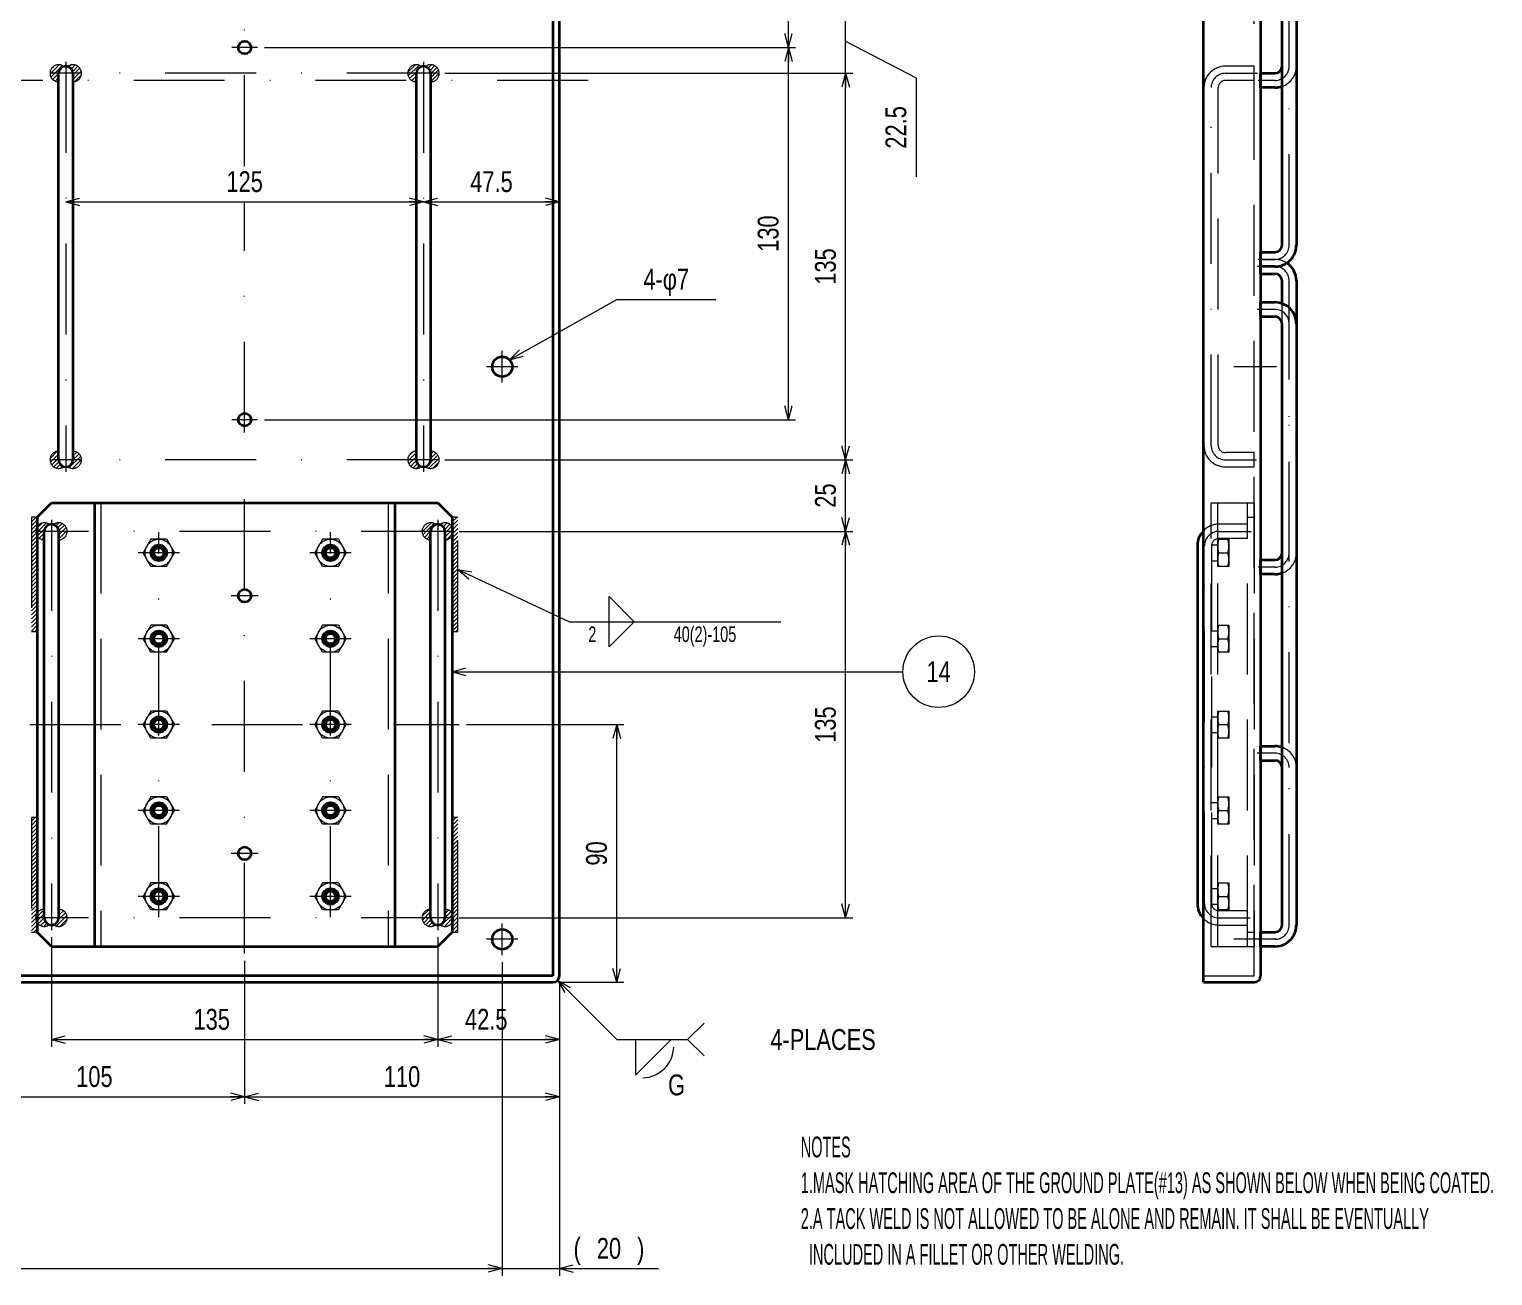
# Model space of a CAD drawing. Header units: millimetres. Extents: x 10 to 832, y 7 to 590.
# Drawn here: x 311.9 to 516.4, y 118 to 292.2 of the extents above; entities that cross this region are included whole.
import ezdxf
from ezdxf.enums import TextEntityAlignment as Align

# ---------------------------------------------------------------- set-up
doc = ezdxf.new("R2010")
doc.units = ezdxf.units.MM
for name, pattern in [('DASHDOT', [25.3, 12.7, -6.3, 0, -6.3]), ('DASHED', [19, 12.7, -6.3]), ('DIVIDE', [31.6, 12.7, -6.3, 0, -6.3, 0, -6.3])]:
    doc.linetypes.add(name, pattern=pattern)
for name, color, linetype in [('GR1_02', 7, 'Continuous'), ('GR1_04', 7, 'Continuous'), ('GR1_08', 7, 'Continuous'), ('GR1_13', 7, 'Continuous'), ('GR1_15', 7, 'Continuous'), ('GR1_16', 7, 'Continuous'), ('表題、部品表_02', 7, 'Continuous')]:
    doc.layers.add(name, color=color, linetype=linetype)
doc.styles.add('HG丸ｺﾞｼｯｸM-PRO', font='')
doc.styles.get('HG丸ｺﾞｼｯｸM-PRO').set_extended_font_data('HG丸ｺﾞｼｯｸM-PRO')
pattern_1 = [(45, (0, 0), (-0.2828427, 0.2828427), [])]

# ---------------------------------------------------------------- blocks, each defined once
blk = doc.blocks.new('BLKF100')
at = {"layer": 'GR1_02', "color": 3, "linetype": 'Continuous', "lineweight": 35}
for p, q in [((174, 159.96), (174, 410.12)), ((174.92, 411.04), (385.08, 411.04)), ((174.92, 159.96), (174.92, 410.12)), ((385.08, 410.12), (174.92, 410.12)), ((385.08, 410.12), (385.08, 159.96)), ((386, 159.96), (386, 410.12)), ((385.08, 159.96), (174.92, 159.96)), ((174.92, 159.04), (385.08, 159.04))]:
    blk.add_line(p, q, dxfattribs=at)
at = {"layer": 'GR1_02', "color": 4, "linetype": 'DASHDOT', "lineweight": 13}
for p, q in [((182, 242.84), (182, 247.24)), ((378, 242.84), (378, 247.24)), ((184.2, 245.04), (179.8, 245.04)), ((380.2, 245.04), (375.8, 245.04)), ((182, 162.84), (182, 167.24)), ((378, 162.84), (378, 167.24)), ((184.2, 165.04), (179.8, 165.04)), ((380.2, 165.04), (375.8, 165.04))]:
    blk.add_line(p, q, dxfattribs=at)
at = {"layer": 'GR1_02', "color": 3, "linetype": 'Continuous', "lineweight": 35}
for centre in [(182, 245.04), (378, 245.04), (182, 165.04), (378, 165.04)]:
    blk.add_circle(centre, 1.4, dxfattribs=at)
for centre, start, end in [((174.92, 410.12), 90, 180), ((385.08, 410.12), 0, 90), ((174.92, 159.96), 180, 270), ((385.08, 159.96), 270, 0)]:
    blk.add_arc(centre, 0.92, start, end, dxfattribs=at)
blk = doc.blocks.new('BLKF102')
at = {"layer": 'GR1_02', "color": 3, "linetype": 'Continuous', "lineweight": 35}
for p, q in [((476, 159.04), (476, 411.04)), ((476, 411.04), (483.08, 411.04)), ((484, 410.12), (484, 159.96)), ((476, 159.04), (483.08, 159.04))]:
    blk.add_line(p, q, dxfattribs=at)
at = {"layer": 'GR1_02', "color": 4, "linetype": 'DASHED', "lineweight": 13}
for p, q in [((476, 410.12), (483.08, 410.12)), ((483.08, 159.96), (483.08, 410.12)), ((483.08, 317.04), (484, 317.04)), ((483.08, 295.04), (484, 295.04)), ((476, 159.96), (483.08, 159.96))]:
    blk.add_line(p, q, dxfattribs=at)
at = {"layer": 'GR1_02', "color": 4, "linetype": 'DASHDOT', "lineweight": 13}
for p, q in [((486.2, 405.04), (480.28, 405.04)), ((486.2, 325.04), (480.28, 325.04)), ((486.2, 245.04), (480.28, 245.04)), ((486.2, 165.04), (480.28, 165.04))]:
    blk.add_line(p, q, dxfattribs=at)
at = {"layer": 'GR1_02', "color": 3, "linetype": 'Continuous', "lineweight": 35}
for centre, start, end in [((483.08, 410.12), 0, 90), ((483.08, 159.96), 270, 0)]:
    blk.add_arc(centre, 0.92, start, end, dxfattribs=at)
blk = doc.blocks.new('BLKF153')
at = {"layer": 'GR1_04', "color": 3, "linetype": 'Continuous', "lineweight": 35}
for p, q in [((316, 232.04), (316, 286.04)), ((318, 286.04), (318, 232.04))]:
    blk.add_line(p, q, dxfattribs=at)
for centre, start, end in [((317, 286.04), 0, 180), ((317, 232.04), 180, 0)]:
    blk.add_arc(centre, 1, start, end, dxfattribs=at)
blk = doc.blocks.new('BLKF154')
at = {"layer": 'GR1_04', "color": 3, "linetype": 'Continuous', "lineweight": 35}
for p, q in [((366, 232.04), (366, 286.04)), ((368, 286.04), (368, 232.04))]:
    blk.add_line(p, q, dxfattribs=at)
for centre, start, end in [((367, 286.04), 0, 180), ((367, 232.04), 180, 0)]:
    blk.add_arc(centre, 1, start, end, dxfattribs=at)
blk = doc.blocks.new('BLKF155')
at = {"layer": 'GR1_04', "color": 3, "linetype": 'Continuous', "lineweight": 35}
for p, q in [((314, 168.04), (314, 222.04)), ((316, 222.04), (316, 168.04))]:
    blk.add_line(p, q, dxfattribs=at)
for centre, start, end in [((315, 222.04), 0, 180), ((315, 168.04), 180, 0)]:
    blk.add_arc(centre, 1, start, end, dxfattribs=at)
blk = doc.blocks.new('BLKF156')
at = {"layer": 'GR1_04', "color": 3, "linetype": 'Continuous', "lineweight": 35}
for p, q in [((368, 168.04), (368, 222.04)), ((370, 222.04), (370, 168.04))]:
    blk.add_line(p, q, dxfattribs=at)
for centre, start, end in [((369, 222.04), 0, 180), ((369, 168.04), 180, 0)]:
    blk.add_arc(centre, 1, start, end, dxfattribs=at)
blk = doc.blocks.new('BLKF191')
at = {"layer": 'GR1_04', "color": 3, "linetype": 'Continuous', "lineweight": 35}
for p, q in [((484, 254.04), (486, 254.04)), ((484, 252.04), (484, 254.04)), ((484, 252.04), (486, 252.04)), ((487, 167.04), (487, 251.04)), ((489, 251.04), (489, 167.04)), ((484, 164.04), (484, 166.04)), ((484, 166.04), (486, 166.04)), ((486, 164.04), (484, 164.04))]:
    blk.add_line(p, q, dxfattribs=at)
at = {"layer": 'GR1_04', "color": 4, "linetype": 'DASHDOT', "lineweight": 13}
for p, q in [((486, 253.04), (483.5, 253.04)), ((488, 167.04), (488, 251.04)), ((486, 165.04), (483.64, 165.04))]:
    blk.add_line(p, q, dxfattribs=at)
at = {"layer": 'GR1_04', "color": 3, "linetype": 'Continuous', "lineweight": 35}
for centre, radius, start, end in [((486, 251.04), 3, 360, 90), ((486, 251.04), 1, 360, 90), ((486, 167.04), 1, 270, 360), ((486, 167.04), 3, 324.4229, 360), ((486, 167.04), 3, 270, 324.4229)]:
    blk.add_arc(centre, radius, start, end, dxfattribs=at)
at = {"layer": 'GR1_04', "color": 4, "linetype": 'DASHDOT', "lineweight": 13}
for centre, start, end in [((486, 251.04), 360, 90), ((486, 167.04), 270, 360)]:
    blk.add_arc(centre, 2, start, end, dxfattribs=at)
blk = doc.blocks.new('BLKF192')
at = {"layer": 'GR1_04', "color": 4, "linetype": 'DASHDOT', "lineweight": 13}
for p, q in [((486, 348.04), (483.5, 348.04)), ((488, 262.04), (488, 346.04)), ((486, 260.04), (483.64, 260.04))]:
    blk.add_line(p, q, dxfattribs=at)
at = {"layer": 'GR1_04', "color": 3, "linetype": 'Continuous', "lineweight": 35}
for p, q in [((484, 349.04), (486, 349.04)), ((484, 347.04), (484, 349.04)), ((484, 347.04), (486, 347.04)), ((487, 262.04), (487, 346.04)), ((489, 346.04), (489, 262.04)), ((484, 259.04), (484, 261.04)), ((484, 261.04), (486, 261.04)), ((486, 259.04), (484, 259.04))]:
    blk.add_line(p, q, dxfattribs=at)
for centre, radius, start, end in [((486, 346.04), 3, 360, 90), ((486, 346.04), 1, 360, 90), ((486, 262.04), 1, 270, 360), ((486, 262.04), 3, 324.4229, 360), ((486, 262.04), 3, 270, 324.4229)]:
    blk.add_arc(centre, radius, start, end, dxfattribs=at)
at = {"layer": 'GR1_04', "color": 4, "linetype": 'DASHDOT', "lineweight": 13}
for centre, start, end in [((486, 346.04), 360, 90), ((486, 262.04), 270, 360)]:
    blk.add_arc(centre, 2, start, end, dxfattribs=at)
blk = doc.blocks.new('BLKF193')
at = {"layer": 'GR1_04', "color": 4, "linetype": 'DASHED', "lineweight": 13}
for p, q in [((483.08, 287.04), (479.08, 287.04)), ((483.08, 285.04), (483.08, 287.04)), ((483.08, 285.04), (479.08, 285.04)), ((476.08, 284.04), (476.08, 234.04)), ((478.08, 234.04), (478.08, 284.04)), ((483.08, 233.04), (479.08, 233.04)), ((483.08, 231.04), (483.08, 233.04)), ((479.08, 231.04), (483.08, 231.04))]:
    blk.add_line(p, q, dxfattribs=at)
at = {"layer": 'GR1_04', "color": 4, "linetype": 'DASHDOT', "lineweight": 13}
for p, q in [((479.08, 286.04), (483.58, 286.04)), ((477.08, 234.04), (477.08, 284.04)), ((479.08, 232.04), (483.44, 232.04))]:
    blk.add_line(p, q, dxfattribs=at)
at = {"layer": 'GR1_04', "color": 4, "linetype": 'DASHED', "lineweight": 13}
for centre, radius, start, end in [((479.08, 284.04), 3, 90, 180), ((479.08, 284.04), 1, 90, 180), ((479.08, 234.04), 3, 180, 270), ((479.08, 234.04), 1, 180, 270)]:
    blk.add_arc(centre, radius, start, end, dxfattribs=at)
at = {"layer": 'GR1_04', "color": 4, "linetype": 'DASHDOT', "lineweight": 13}
for centre, start, end in [((479.08, 284.04), 90, 180), ((479.08, 234.04), 180, 270)]:
    blk.add_arc(centre, 2, start, end, dxfattribs=at)
blk = doc.blocks.new('BLKF195')
at = {"layer": 'GR1_04', "color": 3, "linetype": 'Continuous', "lineweight": 35}
for p, q in [((484, 328.04), (486, 328.04)), ((484, 326.04), (484, 328.04)), ((484, 326.04), (486, 326.04)), ((487, 287.04), (487, 325.04)), ((489, 325.04), (489, 287.04)), ((484, 284.04), (484, 286.04)), ((484, 286.04), (486, 286.04)), ((486, 284.04), (484, 284.04))]:
    blk.add_line(p, q, dxfattribs=at)
at = {"layer": 'GR1_04', "color": 4, "linetype": 'DASHDOT', "lineweight": 13}
for p, q in [((486, 327.04), (483.5, 327.04)), ((488, 287.04), (488, 325.04)), ((486, 285.04), (483.64, 285.04))]:
    blk.add_line(p, q, dxfattribs=at)
at = {"layer": 'GR1_04', "color": 3, "linetype": 'Continuous', "lineweight": 35}
for centre, radius, start, end in [((486, 325.04), 3, 70.5288, 90), ((486, 325.04), 1, 360, 90), ((486, 287.04), 1, 270, 360), ((486, 287.04), 3, 270, 289.4712)]:
    blk.add_arc(centre, radius, start, end, dxfattribs=at)
at = {"layer": 'GR1_04', "color": 4, "linetype": 'DASHED', "lineweight": 13}
for centre, start, end in [((486, 325.04), 360, 70.5288), ((486, 287.04), 289.4712, 360)]:
    blk.add_arc(centre, 3, start, end, dxfattribs=at)
at = {"layer": 'GR1_04', "color": 4, "linetype": 'DASHDOT', "lineweight": 13}
for centre, start, end in [((486, 325.04), 360, 90), ((486, 287.04), 270, 360)]:
    blk.add_arc(centre, 2, start, end, dxfattribs=at)
blk = doc.blocks.new('BLKF196')
at = {"layer": 'GR1_04', "color": 4, "linetype": 'DASHED', "lineweight": 13}
for p, q in [((484, 260.04), (486, 260.04)), ((487, 251.04), (487, 253.87))]:
    blk.add_line(p, q, dxfattribs=at)
at = {"layer": 'GR1_04', "color": 3, "linetype": 'Continuous', "lineweight": 35}
for p, q in [((484, 258.04), (484, 260.04)), ((484, 258.04), (486, 258.04)), ((487, 253.87), (487, 257.04)), ((489, 257.04), (489, 219.04)), ((487, 219.04), (487, 251.04)), ((484, 216.04), (484, 218.04)), ((484, 218.04), (486, 218.04)), ((486, 216.04), (484, 216.04))]:
    blk.add_line(p, q, dxfattribs=at)
at = {"layer": 'GR1_04', "color": 4, "linetype": 'DASHDOT', "lineweight": 13}
for p, q in [((486, 259.04), (483.5, 259.04)), ((488, 219.04), (488, 257.04)), ((486, 217.04), (483.64, 217.04))]:
    blk.add_line(p, q, dxfattribs=at)
at = {"layer": 'GR1_04', "color": 4, "linetype": 'DASHED', "lineweight": 13}
for centre, start, end in [((486, 257.04), 56.4427, 90), ((486, 219.04), 289.4712, 360)]:
    blk.add_arc(centre, 3, start, end, dxfattribs=at)
at = {"layer": 'GR1_04', "color": 4, "linetype": 'DASHDOT', "lineweight": 13}
for centre, start, end in [((486, 257.04), 360, 90), ((486, 219.04), 270, 360)]:
    blk.add_arc(centre, 2, start, end, dxfattribs=at)
at = {"layer": 'GR1_04', "color": 3, "linetype": 'Continuous', "lineweight": 35}
for centre, radius, start, end in [((486, 257.04), 1, 360, 90), ((486, 257.04), 3, 360, 56.4427), ((486, 219.04), 1, 270, 360), ((486, 219.04), 3, 270, 289.4712)]:
    blk.add_arc(centre, radius, start, end, dxfattribs=at)
blk = doc.blocks.new('BLKF197')
at = {"layer": 'GR1_04', "color": 4, "linetype": 'DASHDOT', "lineweight": 13}
for p, q in [((486, 191.04), (483.5, 191.04)), ((488, 167.04), (488, 189.04)), ((486, 165.04), (483.64, 165.04))]:
    blk.add_line(p, q, dxfattribs=at)
at = {"layer": 'GR1_04', "color": 3, "linetype": 'Continuous', "lineweight": 35}
for p, q in [((484, 192.04), (486, 192.04)), ((484, 190.04), (484, 192.04)), ((484, 190.04), (486, 190.04)), ((487, 167.04), (487, 189.04)), ((489, 189.04), (489, 167.04)), ((484, 164.04), (484, 166.04)), ((484, 166.04), (486, 166.04)), ((486, 164.04), (484, 164.04))]:
    blk.add_line(p, q, dxfattribs=at)
for centre, radius, start, end in [((486, 189.04), 3, 70.5288, 90), ((486, 189.04), 1, 360, 90), ((486, 167.04), 1, 270, 360), ((486, 167.04), 3, 324.4229, 360), ((486, 167.04), 3, 270, 324.4229)]:
    blk.add_arc(centre, radius, start, end, dxfattribs=at)
at = {"layer": 'GR1_04', "color": 4, "linetype": 'DASHDOT', "lineweight": 13}
for centre, start, end in [((486, 189.04), 360, 90), ((486, 167.04), 270, 360)]:
    blk.add_arc(centre, 2, start, end, dxfattribs=at)
at = {"layer": 'GR1_04', "color": 4, "linetype": 'DASHED', "lineweight": 13}
blk.add_arc((486, 189.04), 3, 360, 70.5288, dxfattribs=at)
blk = doc.blocks.new('BLKF201')
at = {"layer": 'GR1_04', "color": 4, "linetype": 'DASHED', "lineweight": 13}
for p, q in [((482.16, 223.04), (478.16, 223.04)), ((482.16, 221.04), (482.16, 223.04)), ((482.16, 221.04), (478.16, 221.04)), ((477.16, 170.04), (477.16, 220.04)), ((482.16, 169.04), (478.16, 169.04)), ((482.16, 167.04), (482.16, 169.04)), ((478.16, 167.04), (482.16, 167.04))]:
    blk.add_line(p, q, dxfattribs=at)
at = {"layer": 'GR1_04', "color": 4, "linetype": 'DASHDOT', "lineweight": 13}
for p, q in [((478.16, 222.04), (482.66, 222.04)), ((476.16, 170.04), (476.16, 220.04)), ((478.16, 168.04), (482.52, 168.04))]:
    blk.add_line(p, q, dxfattribs=at)
at = {"layer": 'GR1_04', "color": 3, "linetype": 'Continuous', "lineweight": 35}
blk.add_line((475.16, 220.04), (475.16, 170.04), dxfattribs=at)
at = {"layer": 'GR1_04', "color": 4, "linetype": 'DASHED', "lineweight": 13}
for centre, radius, start, end in [((478.16, 220.04), 3, 90, 136.0545), ((478.16, 220.04), 1, 90, 180), ((478.16, 170.04), 1, 180, 270), ((478.16, 170.04), 3, 223.9455, 270)]:
    blk.add_arc(centre, radius, start, end, dxfattribs=at)
at = {"layer": 'GR1_04', "color": 3, "linetype": 'Continuous', "lineweight": 35}
for centre, start, end in [((478.16, 220.04), 136.0545, 180), ((478.16, 170.04), 180, 223.9455)]:
    blk.add_arc(centre, 3, start, end, dxfattribs=at)
at = {"layer": 'GR1_04', "color": 4, "linetype": 'DASHDOT', "lineweight": 13}
for centre, start, end in [((478.16, 220.04), 90, 180), ((478.16, 170.04), 180, 270)]:
    blk.add_arc(centre, 2, start, end, dxfattribs=at)
blk = doc.blocks.new('BLKF229')
at = {"layer": 'GR1_02', "color": 4, "linetype": 'DASHED', "lineweight": 13}
for p, q in [((478, 169.14), (478, 172.94)), ((478, 172.94), (479.56, 172.94)), ((479.56, 172.94), (479.56, 169.14)), ((478.14, 171.04), (479.56, 171.04)), ((479.56, 169.14), (478, 169.14))]:
    blk.add_line(p, q, dxfattribs=at)
for centre, start, end in [((481.24, 171.99), 162.926, 197.074), ((476.32, 171.99), 342.926, 17.074), ((481.24, 170.09), 162.926, 197.074), ((476.32, 170.09), 342.926, 17.074)]:
    blk.add_arc(centre, 3.24, start, end, dxfattribs=at)
blk = doc.blocks.new('BLKF230')
at = {"layer": 'GR1_02', "color": 4, "linetype": 'DASHED', "lineweight": 13}
for p, q in [((478, 181.14), (478, 184.94)), ((478, 184.94), (479.56, 184.94)), ((479.56, 184.94), (479.56, 181.14)), ((478.14, 183.04), (479.56, 183.04)), ((479.56, 181.14), (478, 181.14))]:
    blk.add_line(p, q, dxfattribs=at)
for centre, start, end in [((481.24, 183.99), 162.926, 197.074), ((476.32, 183.99), 342.926, 17.074), ((481.24, 182.09), 162.926, 197.074), ((476.32, 182.09), 342.926, 17.074)]:
    blk.add_arc(centre, 3.24, start, end, dxfattribs=at)
blk = doc.blocks.new('BLKF231')
at = {"layer": 'GR1_02', "color": 4, "linetype": 'DASHED', "lineweight": 13}
for p, q in [((478, 193.14), (478, 196.94)), ((478, 196.94), (479.56, 196.94)), ((479.56, 196.94), (479.56, 193.14)), ((478.14, 195.04), (479.56, 195.04)), ((479.56, 193.14), (478, 193.14))]:
    blk.add_line(p, q, dxfattribs=at)
for centre, start, end in [((481.24, 195.99), 162.926, 197.074), ((476.32, 195.99), 342.926, 17.074), ((481.24, 194.09), 162.926, 197.074), ((476.32, 194.09), 342.926, 17.074)]:
    blk.add_arc(centre, 3.24, start, end, dxfattribs=at)
blk = doc.blocks.new('BLKF232')
at = {"layer": 'GR1_02', "color": 4, "linetype": 'DASHED', "lineweight": 13}
for p, q in [((478, 205.14), (478, 208.94)), ((478, 208.94), (479.56, 208.94)), ((479.56, 208.94), (479.56, 205.14)), ((478.14, 207.04), (479.56, 207.04)), ((479.56, 205.14), (478, 205.14))]:
    blk.add_line(p, q, dxfattribs=at)
for centre, start, end in [((481.24, 207.99), 162.926, 197.074), ((476.32, 207.99), 342.926, 17.074), ((481.24, 206.09), 162.926, 197.074), ((476.32, 206.09), 342.926, 17.074)]:
    blk.add_arc(centre, 3.24, start, end, dxfattribs=at)
blk = doc.blocks.new('BLKF233')
at = {"layer": 'GR1_02', "color": 4, "linetype": 'DASHED', "lineweight": 13}
for p, q in [((478, 217.14), (478, 220.94)), ((478, 220.94), (479.56, 220.94)), ((479.56, 220.94), (479.56, 217.14)), ((478.14, 219.04), (479.56, 219.04)), ((479.56, 217.14), (478, 217.14))]:
    blk.add_line(p, q, dxfattribs=at)
for centre, start, end in [((481.24, 219.99), 162.926, 197.074), ((476.32, 219.99), 342.926, 17.074), ((481.24, 218.09), 162.926, 197.074), ((476.32, 218.09), 342.926, 17.074)]:
    blk.add_arc(centre, 3.24, start, end, dxfattribs=at)
blk = doc.blocks.new('BLKF228')
at = {"layer": 'GR1_02', "color": 4, "linetype": 'DASHED', "lineweight": 13}
for p, q in [((477.08, 164.04), (477.08, 226.04)), ((477.08, 226.04), (483.08, 226.04)), ((478, 164.04), (478, 226.04)), ((482.16, 164.04), (482.16, 226.04)), ((483.08, 226.04), (483.08, 164.04)), ((482.16, 224.04), (483.08, 224.04)), ((477.08, 220.14), (478, 220.14)), ((477.08, 217.94), (478, 217.94)), ((477.08, 208.14), (478, 208.14)), ((477.08, 205.94), (478, 205.94)), ((477.08, 196.14), (478, 196.14)), ((477.08, 193.94), (478, 193.94)), ((477.08, 184.14), (478, 184.14)), ((477.08, 181.94), (478, 181.94)), ((477.08, 172.14), (478, 172.14)), ((477.08, 169.94), (478, 169.94)), ((482.16, 166.04), (483.08, 166.04)), ((477.08, 164.04), (483.08, 164.04))]:
    blk.add_line(p, q, dxfattribs=at)
for name in ['BLKF233', 'BLKF232', 'BLKF231', 'BLKF230', 'BLKF229']:
    blk.add_blockref(name, (0, 0), dxfattribs=at)
blk = doc.blocks.new('BLKF234')
at = {"layer": 'GR1_02', "color": 3, "linetype": 'Continuous', "lineweight": 35}
for p, q in [((313, 224.04), (315, 226.04)), ((315, 226.04), (369, 226.04)), ((321, 226.04), (321, 164.04)), ((363, 226.04), (363, 164.04)), ((369, 226.04), (371, 224.04)), ((313, 224.04), (313, 166.04)), ((371, 224.04), (371, 166.04)), ((315, 164.04), (313, 166.04)), ((369, 164.04), (371, 166.04)), ((315, 164.04), (369, 164.04))]:
    blk.add_line(p, q, dxfattribs=at)
at = {"layer": 'GR1_02', "color": 4, "linetype": 'DASHED', "lineweight": 13}
for p, q in [((321.92, 226.04), (321.92, 164.04)), ((362.08, 226.04), (362.08, 164.04)), ((328.9, 220.94), (327.8, 219.04)), ((331.1, 220.94), (328.9, 220.94)), ((331.1, 220.94), (332.2, 219.04)), ((352.9, 220.94), (351.8, 219.04)), ((355.1, 220.94), (352.9, 220.94)), ((355.1, 220.94), (356.2, 219.04)), ((328.9, 217.14), (327.8, 219.04)), ((331.1, 217.14), (332.2, 219.04)), ((352.9, 217.14), (351.8, 219.04)), ((355.1, 217.14), (356.2, 219.04)), ((331.1, 217.14), (328.9, 217.14)), ((355.1, 217.14), (352.9, 217.14)), ((328.9, 208.94), (327.8, 207.04)), ((331.1, 208.94), (328.9, 208.94)), ((331.1, 208.94), (332.2, 207.04)), ((352.9, 208.94), (351.8, 207.04)), ((355.1, 208.94), (352.9, 208.94)), ((355.1, 208.94), (356.2, 207.04)), ((328.9, 205.14), (327.8, 207.04)), ((331.1, 205.14), (332.2, 207.04)), ((352.9, 205.14), (351.8, 207.04)), ((355.1, 205.14), (356.2, 207.04)), ((331.1, 205.14), (328.9, 205.14)), ((355.1, 205.14), (352.9, 205.14)), ((328.9, 196.94), (327.8, 195.04)), ((331.1, 196.94), (328.9, 196.94)), ((331.1, 196.94), (332.2, 195.04)), ((352.9, 196.94), (351.8, 195.04)), ((355.1, 196.94), (352.9, 196.94)), ((355.1, 196.94), (356.2, 195.04)), ((328.9, 193.14), (327.8, 195.04)), ((331.1, 193.14), (332.2, 195.04)), ((352.9, 193.14), (351.8, 195.04)), ((355.1, 193.14), (356.2, 195.04)), ((331.1, 193.14), (328.9, 193.14)), ((355.1, 193.14), (352.9, 193.14)), ((328.9, 184.94), (327.8, 183.04)), ((331.1, 184.94), (328.9, 184.94)), ((331.1, 184.94), (332.2, 183.04)), ((352.9, 184.94), (351.8, 183.04)), ((355.1, 184.94), (352.9, 184.94)), ((355.1, 184.94), (356.2, 183.04)), ((328.9, 181.14), (327.8, 183.04)), ((331.1, 181.14), (332.2, 183.04)), ((352.9, 181.14), (351.8, 183.04)), ((355.1, 181.14), (356.2, 183.04)), ((331.1, 181.14), (328.9, 181.14)), ((355.1, 181.14), (352.9, 181.14)), ((328.9, 172.94), (327.8, 171.04)), ((331.1, 172.94), (328.9, 172.94)), ((331.1, 172.94), (332.2, 171.04)), ((352.9, 172.94), (351.8, 171.04)), ((355.1, 172.94), (352.9, 172.94)), ((355.1, 172.94), (356.2, 171.04)), ((328.9, 169.14), (327.8, 171.04)), ((331.1, 169.14), (332.2, 171.04)), ((352.9, 169.14), (351.8, 171.04)), ((355.1, 169.14), (356.2, 171.04)), ((331.1, 169.14), (328.9, 169.14)), ((355.1, 169.14), (352.9, 169.14))]:
    blk.add_line(p, q, dxfattribs=at)
at = {"layer": 'GR1_02', "color": 4, "linetype": 'DASHDOT', "lineweight": 13}
for p, q in [((330, 168.14), (330, 221.94)), ((354, 168.14), (354, 221.94)), ((332.9, 219.04), (327.1, 219.04)), ((356.9, 219.04), (351.1, 219.04)), ((332.9, 207.04), (327.1, 207.04)), ((356.9, 207.04), (351.1, 207.04)), ((332.9, 195.04), (327.1, 195.04)), ((356.9, 195.04), (351.1, 195.04)), ((332.9, 183.04), (327.1, 183.04)), ((356.9, 183.04), (351.1, 183.04)), ((332.9, 171.04), (327.1, 171.04)), ((356.9, 171.04), (351.1, 171.04))]:
    blk.add_line(p, q, dxfattribs=at)
at = {"layer": 'GR1_02', "color": 4, "linetype": 'DASHED', "lineweight": 13}
for centre in [(330, 219.04), (354, 219.04), (330, 207.04), (354, 207.04), (330, 195.04), (354, 195.04), (330, 183.04), (354, 183.04), (330, 171.04), (354, 171.04)]:
    blk.add_circle(centre, 1.9, dxfattribs=at)
at = {"layer": 'GR1_02', "color": 3, "linetype": 'Continuous', "lineweight": 35}
for centre, radius in [((330, 219.04), 1.1), ((330, 219.04), 0.9), ((330, 219.04), 0.72), ((354, 219.04), 1.1), ((354, 219.04), 0.9), ((354, 219.04), 0.72), ((342, 213.04), 0.9), ((330, 207.04), 1.1), ((330, 207.04), 0.9), ((330, 207.04), 0.72), ((354, 207.04), 1.1), ((354, 207.04), 0.9), ((354, 207.04), 0.72), ((330, 195.04), 1.1), ((330, 195.04), 0.9), ((330, 195.04), 0.72), ((354, 195.04), 1.1), ((354, 195.04), 0.9), ((354, 195.04), 0.72), ((330, 183.04), 1.1), ((354, 183.04), 1.1), ((330, 183.04), 0.9), ((330, 183.04), 0.72), ((354, 183.04), 0.9), ((354, 183.04), 0.72), ((342, 177.04), 0.9), ((330, 171.04), 1.1), ((330, 171.04), 0.9), ((354, 171.04), 1.1), ((354, 171.04), 0.9), ((330, 171.04), 0.72), ((354, 171.04), 0.72)]:
    blk.add_circle(centre, radius, dxfattribs=at)
at = {"layer": 'GR1_08', "color": 4, "linetype": 'DASHDOT', "lineweight": 13}
for p, q in [((342, 163.04), (342, 227.04)), ((343.9, 213.04), (340.1, 213.04)), ((343.9, 177.04), (340.1, 177.04))]:
    blk.add_line(p, q, dxfattribs=at)
blk = doc.blocks.new('FXTIP_ARROW_S')
at = {"color": 0, "linetype": 'Continuous', "lineweight": -2}
for q in [(-1, 0), (-0.97, 0.26), (-0.97, -0.26)]:
    blk.add_line((0, 0), q, dxfattribs=at)
blk = doc.blocks.new('FXTIP_ARROW_E')
at = {"color": 0, "linetype": 'Continuous', "lineweight": -2}
for q in [(-1, 0), (-0.97, 0.26), (-0.97, -0.26)]:
    blk.add_line((0, 0), q, dxfattribs=at)
blk = doc.blocks.new('BLKF244')
at = {"layer": 'GR1_13', "color": 4, "linetype": 'Continuous', "lineweight": 13}
for p, q in [((396.62, 151.04), (396.62, 146.04)), ((396.62, 146.04), (401.62, 151.04))]:
    blk.add_line(p, q, dxfattribs=at)
blk.add_arc((397.53, 150.12), 4.44, 271.8605, 358.1395, dxfattribs=at)
blk = doc.blocks.new('BLKF253')
at = {"layer": 'GR1_13', "color": 4, "linetype": 'Continuous', "lineweight": 13}
for p, q in [((396.46, 209.42), (392.96, 212.92)), ((392.96, 205.92), (392.96, 212.92)), ((396.46, 209.42), (392.96, 205.92))]:
    blk.add_line(p, q, dxfattribs=at)
blk = doc.blocks.new('BLKF254')
at = {"layer": 'GR1_13', "linetype": 'DIVIDE', "lineweight": 13}
h = blk.add_hatch(dxfattribs=at)
h.set_pattern_fill('_USER', color=4, scale=0.4, angle=45, style=0, pattern_type=0)
h.set_pattern_definition(pattern_1)
h.paths.add_polyline_path([(371.8, 224.04), (371, 224.04), (371, 208.04), (371.8, 208.04)], flags=0)
at = {"layer": 'GR1_13', "color": 4, "linetype": 'DIVIDE', "lineweight": 13}
for p, q in [((371.8, 224.04), (371, 224.04)), ((371, 224.04), (371, 208.04)), ((371.8, 208.04), (371.8, 224.04)), ((371, 208.04), (371.8, 208.04))]:
    blk.add_line(p, q, dxfattribs=at)
blk = doc.blocks.new('BLKF255')
at = {"layer": 'GR1_13', "linetype": 'DIVIDE', "lineweight": 13}
h = blk.add_hatch(dxfattribs=at)
h.set_pattern_fill('_USER', color=4, scale=0.4, angle=45, style=0, pattern_type=0)
h.set_pattern_definition(pattern_1)
h.paths.add_polyline_path([(313, 224.04), (312.2, 224.04), (312.2, 208.04), (313, 208.04)], flags=0)
at = {"layer": 'GR1_13', "color": 4, "linetype": 'DIVIDE', "lineweight": 13}
for p, q in [((313, 224.04), (312.2, 224.04)), ((312.2, 224.04), (312.2, 208.04)), ((313, 208.04), (313, 224.04)), ((312.2, 208.04), (313, 208.04))]:
    blk.add_line(p, q, dxfattribs=at)
blk = doc.blocks.new('BLKF256')
at = {"layer": 'GR1_13', "linetype": 'DIVIDE', "lineweight": 13}
h = blk.add_hatch(dxfattribs=at)
h.set_pattern_fill('_USER', color=4, scale=0.4, angle=45, style=0, pattern_type=0)
h.set_pattern_definition(pattern_1)
h.paths.add_polyline_path([(371.8, 182.04), (371, 182.04), (371, 166.04), (371.8, 166.04)], flags=0)
at = {"layer": 'GR1_13', "color": 4, "linetype": 'DIVIDE', "lineweight": 13}
for p, q in [((371.8, 182.04), (371, 182.04)), ((371, 182.04), (371, 166.04)), ((371.8, 166.04), (371.8, 182.04)), ((371, 166.04), (371.8, 166.04))]:
    blk.add_line(p, q, dxfattribs=at)
blk = doc.blocks.new('BLKF257')
at = {"layer": 'GR1_13', "linetype": 'DIVIDE', "lineweight": 13}
h = blk.add_hatch(dxfattribs=at)
h.set_pattern_fill('_USER', color=4, scale=0.4, angle=45, style=0, pattern_type=0)
h.set_pattern_definition(pattern_1)
h.paths.add_polyline_path([(313, 182.04), (312.2, 182.04), (312.2, 166.04), (313, 166.04)], flags=0)
at = {"layer": 'GR1_13', "color": 4, "linetype": 'DIVIDE', "lineweight": 13}
for p, q in [((313, 182.04), (312.2, 182.04)), ((312.2, 182.04), (312.2, 166.04)), ((313, 166.04), (313, 182.04)), ((312.2, 166.04), (313, 166.04))]:
    blk.add_line(p, q, dxfattribs=at)

msp = doc.modelspace()

# ---------------------------------------------------------------- hatches: boundary and pattern name
at = {"layer": 'GR1_13', "linetype": 'DIVIDE', "lineweight": 13}
h = msp.add_hatch(dxfattribs=at)
h.set_pattern_fill('_USER', color=4, scale=0.4, angle=45, style=0, pattern_type=0)
h.set_pattern_definition(pattern_1)
edge = h.paths.add_edge_path(flags=0)
edge.add_arc((316, 286.04), 1.2, 53.1301, 270)
edge.add_line((316, 284.84), (316, 286.04))
edge.add_arc((317, 286.04), 1, 106.2602, 180, ccw=False)
edge = h.paths.add_edge_path(flags=0)
edge.add_arc((318, 286.04), 1.2, -90, 126.8699, ccw=False)
edge.add_line((318, 284.84), (318, 286.04))
edge.add_arc((317, 286.04), 1, 360, 433.7398)
h = msp.add_hatch(dxfattribs=at)
h.set_pattern_fill('_USER', color=4, scale=0.4, angle=45, style=0, pattern_type=0)
h.set_pattern_definition(pattern_1)
edge = h.paths.add_edge_path(flags=0)
edge.add_arc((366, 286.04), 1.2, 53.1301, 270)
edge.add_line((366, 284.84), (366, 286.04))
edge.add_arc((367, 286.04), 1, 106.2602, 180, ccw=False)
edge = h.paths.add_edge_path(flags=0)
edge.add_arc((368, 286.04), 1.2, -90, 126.8699, ccw=False)
edge.add_line((368, 284.84), (368, 286.04))
edge.add_arc((367, 286.04), 1, 360, 433.7398)
h = msp.add_hatch(dxfattribs=at)
h.set_pattern_fill('_USER', color=4, scale=0.4, angle=45, style=0, pattern_type=0)
h.set_pattern_definition(pattern_1)
edge = h.paths.add_edge_path(flags=0)
edge.add_arc((318, 232.04), 1.2, 233.1301, 450)
edge.add_line((318, 233.24), (318, 232.04))
edge.add_arc((317, 232.04), 1, -73.7398, 0, ccw=False)
edge = h.paths.add_edge_path(flags=0)
edge.add_arc((316, 232.04), 1.2, 90, 306.8699, ccw=False)
edge.add_line((316, 233.24), (316, 232.04))
edge.add_arc((317, 232.04), 1, 180, 253.7398)
h = msp.add_hatch(dxfattribs=at)
h.set_pattern_fill('_USER', color=4, scale=0.4, angle=45, style=0, pattern_type=0)
h.set_pattern_definition(pattern_1)
edge = h.paths.add_edge_path(flags=0)
edge.add_arc((368, 232.04), 1.2, 233.1301, 450)
edge.add_line((368, 233.24), (368, 232.04))
edge.add_arc((367, 232.04), 1, -73.7398, 0, ccw=False)
edge = h.paths.add_edge_path(flags=0)
edge.add_arc((366, 232.04), 1.2, 90, 306.8699, ccw=False)
edge.add_line((366, 233.24), (366, 232.04))
edge.add_arc((367, 232.04), 1, 180, 253.7398)
h = msp.add_hatch(dxfattribs=at)
h.set_pattern_fill('_USER', color=4, scale=0.4, angle=45, style=0, pattern_type=0)
h.set_pattern_definition(pattern_1)
edge = h.paths.add_edge_path(flags=0)
edge.add_arc((314, 222.04), 1.2, 53.1301, 270)
edge.add_line((314, 220.84), (314, 222.04))
edge.add_arc((315, 222.04), 1, 106.2602, 180, ccw=False)
edge = h.paths.add_edge_path(flags=0)
edge.add_arc((316, 222.04), 1.2, -90, 126.8699, ccw=False)
edge.add_line((316, 220.84), (316, 222.04))
edge.add_arc((315, 222.04), 1, 360, 433.7398)
h = msp.add_hatch(dxfattribs=at)
h.set_pattern_fill('_USER', color=4, scale=0.4, angle=45, style=0, pattern_type=0)
h.set_pattern_definition(pattern_1)
edge = h.paths.add_edge_path(flags=0)
edge.add_arc((368, 222.04), 1.2, 53.1301, 270)
edge.add_line((368, 220.84), (368, 222.04))
edge.add_arc((369, 222.04), 1, 106.2602, 180, ccw=False)
edge = h.paths.add_edge_path(flags=0)
edge.add_arc((370, 222.04), 1.2, -90, 126.8699, ccw=False)
edge.add_line((370, 220.84), (370, 222.04))
edge.add_arc((369, 222.04), 1, 360, 433.7398)
h = msp.add_hatch(dxfattribs=at)
h.set_pattern_fill('_USER', color=4, scale=0.4, angle=45, style=0, pattern_type=0)
h.set_pattern_definition(pattern_1)
edge = h.paths.add_edge_path(flags=0)
edge.add_arc((316, 168.04), 1.2, 233.1301, 450)
edge.add_line((316, 169.24), (316, 168.04))
edge.add_arc((315, 168.04), 1, -73.7398, 0, ccw=False)
edge = h.paths.add_edge_path(flags=0)
edge.add_arc((314, 168.04), 1.2, 90, 306.8699, ccw=False)
edge.add_line((314, 169.24), (314, 168.04))
edge.add_arc((315, 168.04), 1, 180, 253.7398)
h = msp.add_hatch(dxfattribs=at)
h.set_pattern_fill('_USER', color=4, scale=0.4, angle=45, style=0, pattern_type=0)
h.set_pattern_definition(pattern_1)
edge = h.paths.add_edge_path(flags=0)
edge.add_arc((370, 168.04), 1.2, 233.1301, 450)
edge.add_line((370, 169.24), (370, 168.04))
edge.add_arc((369, 168.04), 1, -73.7398, 0, ccw=False)
edge = h.paths.add_edge_path(flags=0)
edge.add_arc((368, 168.04), 1.2, 90, 306.8699, ccw=False)
edge.add_line((368, 169.24), (368, 168.04))
edge.add_arc((369, 168.04), 1, 180, 253.7398)

# ---------------------------------------------------------------- linework, layer by layer
at = {"layer": 'GR1_02', "color": 4, "linetype": 'DASHDOT', "lineweight": 13}
for p, q in [((342, 273.08), (342, 343.44)), ((343.8, 289.64), (340.2, 289.64)), ((390, 285.04), (170, 285.04)), ((390, 285.04), (170, 285.04)), ((342, 235.84), (342, 268.08)), ((343.8, 237.64), (340.2, 237.64))]:
    msp.add_line(p, q, dxfattribs=at)
at = {"layer": 'GR1_02', "color": 3, "linetype": 'Continuous', "lineweight": 35}
for centre in [(342, 289.64), (342, 237.64)]:
    msp.add_circle(centre, 0.9, dxfattribs=at)
at = {"layer": 'GR1_04', "color": 4, "linetype": 'DASHDOT', "lineweight": 13}
for p, q in [((317, 287.64), (317, 230.34)), ((367, 287.64), (367, 230.34)), ((319, 286.04), (315, 286.04)), ((369, 286.04), (365, 286.04)), ((319, 232.04), (315, 232.04)), ((369, 232.04), (365, 232.04)), ((315, 223.64), (315, 166.34)), ((369, 223.64), (369, 166.34)), ((317, 222.04), (313, 222.04)), ((371, 222.04), (367, 222.04)), ((317, 168.04), (313, 168.04)), ((371, 168.04), (367, 168.04))]:
    msp.add_line(p, q, dxfattribs=at)
at = {"layer": 'GR1_08', "color": 4, "linetype": 'DASHDOT', "lineweight": 13}
msp.add_line((312, 195.04), (372, 195.04), dxfattribs=at)
at = {"layer": 'GR1_13', "color": 4, "linetype": 'Continuous', "lineweight": 13}
for p, q in [((371.8, 216.72), (387.4, 209.42)), ((387.4, 209.42), (416.96, 209.42)), ((385.75, 159.33), (394, 151.04)), ((406.21, 153.33), (403.92, 151.04)), ((394, 151.04), (403.92, 151.04)), ((406.21, 148.75), (403.92, 151.04))]:
    msp.add_line(p, q, dxfattribs=at)
at = {"layer": 'GR1_13', "color": 4, "linetype": 'DIVIDE', "lineweight": 13}
for centre, start, end in [((316, 286.04), 53.1301, 270), ((318, 286.04), 270, 126.8699), ((366, 286.04), 53.1301, 270), ((368, 286.04), 270, 126.8699), ((316, 232.04), 90, 306.8699), ((318, 232.04), 233.1301, 90), ((366, 232.04), 90, 306.8699), ((368, 232.04), 233.1301, 90), ((314, 222.04), 53.1301, 270), ((316, 222.04), 270, 126.8699), ((368, 222.04), 53.1301, 270), ((370, 222.04), 270, 126.8699), ((314, 168.04), 90, 306.8699), ((316, 168.04), 233.1301, 90), ((368, 168.04), 90, 306.8699), ((370, 168.04), 233.1301, 90)]:
    msp.add_arc(centre, 1.2, start, end, dxfattribs=at)
at = {"layer": 'GR1_15', "color": 4, "linetype": 'Continuous', "lineweight": 13}
msp.add_line((371, 202.43), (434, 202.43), dxfattribs=at)
msp.add_circle((439, 202.43), 5, dxfattribs=at)
at = {"layer": 'GR1_16', "color": 4, "linetype": 'Continuous', "lineweight": 13}
for p, q in [((418, 289.64), (418, 341.64)), ((426, 286.04), (426, 295.04)), ((426, 290.54), (435.85, 285.4)), ((344.8, 289.64), (419, 289.64)), ((418, 237.64), (418, 289.64)), ((370, 286.04), (427, 286.04)), ((426, 283.54), (426, 286.04)), ((426, 232.04), (426, 286.04)), ((435.85, 285.4), (435.85, 271.56)), ((317, 268.08), (367, 268.08)), ((367, 268.08), (386, 268.08)), ((379, 246.02), (394, 254.44)), ((394, 254.44), (407.84, 254.44)), ((344.8, 237.64), (419, 237.64)), ((370, 232.04), (427, 232.04)), ((426, 222.04), (426, 232.04)), ((372, 222.04), (427, 222.04)), ((426, 168.04), (426, 222.04)), ((373, 195.04), (395, 195.04)), ((394, 159.04), (394, 195.04)), ((372, 168.04), (427, 168.04)), ((315, 165.34), (315, 150.04)), ((369, 165.34), (369, 150.04)), ((342, 162.04), (342, 142.04)), ((378, 161.84), (378, 118.04)), ((386, 158.96), (386, 142.04)), ((386, 158.96), (386, 150.04)), ((386, 158.96), (386, 118.04)), ((386.08, 159.04), (395, 159.04)), ((315, 151.04), (369, 151.04)), ((369, 151.04), (386, 151.04)), ((300, 143.04), (342, 143.04)), ((342, 143.04), (386, 143.04)), ((182, 119.04), (378, 119.04)), ((378, 119.04), (386, 119.04)), ((386, 119.04), (399.84, 119.04))]:
    msp.add_line(p, q, dxfattribs=at)
at = {"layer": 'GR1_16', "color": 4, "linetype": 'DASHDOT', "lineweight": 13}
for p, q in [((369, 286.04), (315, 286.04)), ((369, 232.04), (315, 232.04)), ((371, 222.04), (313, 222.04)), ((371, 168.04), (313, 168.04))]:
    msp.add_line(p, q, dxfattribs=at)

# ---------------------------------------------------------------- block references
at = {"layer": 'GR1_02', "color": 3, "linetype": 'Continuous', "lineweight": 35}
msp.add_blockref('BLKF100', (0, 0), dxfattribs=at)
at = {"layer": 'GR1_02', "color": 4, "linetype": 'Continuous', "lineweight": 13}
msp.add_blockref('BLKF102', (0, 0), dxfattribs=at)
at = {"layer": 'GR1_02', "color": 4, "linetype": 'DASHED', "lineweight": 13}
for name in ['BLKF234', 'BLKF228']:
    msp.add_blockref(name, (0, 0), dxfattribs=at)
at = {"layer": 'GR1_04', "color": 3, "linetype": 'Continuous', "lineweight": 35}
for name in ['BLKF192', 'BLKF195', 'BLKF153', 'BLKF154', 'BLKF196', 'BLKF191', 'BLKF155', 'BLKF156', 'BLKF197']:
    msp.add_blockref(name, (0, 0), dxfattribs=at)
at = {"layer": 'GR1_04', "color": 4, "linetype": 'DASHED', "lineweight": 13}
for name in ['BLKF193', 'BLKF201']:
    msp.add_blockref(name, (0, 0), dxfattribs=at)
at = {"layer": 'GR1_13', "color": 4, "linetype": 'DIVIDE', "lineweight": 13}
for name in ['BLKF255', 'BLKF254', 'BLKF257', 'BLKF256']:
    msp.add_blockref(name, (0, 0), dxfattribs=at)
at = {"layer": 'GR1_13', "color": 4, "linetype": 'Continuous', "lineweight": 13, "xscale": 2, "yscale": 2}
for p, rotation in [((371.8, 216.72), 154.9184007686026), ((385.75, 159.33), 134.8681081652078)]:
    msp.add_blockref('FXTIP_ARROW_S', p, dxfattribs=dict(at, rotation=rotation))
at = {"layer": 'GR1_13', "color": 4, "linetype": 'Continuous', "lineweight": 13}
for name in ['BLKF253', 'BLKF244']:
    msp.add_blockref(name, (0, 0), dxfattribs=at)
at = {"layer": 'GR1_15', "color": 4, "linetype": 'Continuous', "lineweight": 13, "xscale": 2, "yscale": 2, "rotation": 180}
msp.add_blockref('FXTIP_ARROW_S', (371, 202.43), dxfattribs=at)
at = {"layer": 'GR1_16', "color": 4, "linetype": 'Continuous', "lineweight": 13, "xscale": 2, "yscale": 2}
for name, p, rotation in [('FXTIP_ARROW_S', (418, 289.64), 270), ('FXTIP_ARROW_E', (418, 289.64), 90), ('FXTIP_ARROW_E', (426, 286.04), 90), ('FXTIP_ARROW_E', (426, 286.04), 90), ('FXTIP_ARROW_S', (317, 268.08), 180), ('FXTIP_ARROW_E', (367, 268.08), 360), ('FXTIP_ARROW_S', (367, 268.08), 180), ('FXTIP_ARROW_E', (386, 268.08), 360), ('FXTIP_ARROW_S', (379, 246.02), 209.2943907105229), ('FXTIP_ARROW_S', (418, 237.64), 270), ('FXTIP_ARROW_S', (426, 232.04), 270), ('FXTIP_ARROW_E', (426, 232.04), 90), ('FXTIP_ARROW_S', (426, 222.04), 270), ('FXTIP_ARROW_E', (426, 222.04), 90), ('FXTIP_ARROW_E', (394, 195.04), 90), ('FXTIP_ARROW_S', (426, 168.04), 270), ('FXTIP_ARROW_S', (394, 159.04), 270), ('FXTIP_ARROW_S', (315, 151.04), 180), ('FXTIP_ARROW_E', (369, 151.04), 360), ('FXTIP_ARROW_S', (369, 151.04), 180), ('FXTIP_ARROW_E', (386, 151.04), 360), ('FXTIP_ARROW_E', (342, 143.04), 360), ('FXTIP_ARROW_S', (342, 143.04), 180), ('FXTIP_ARROW_E', (386, 143.04), 360), ('FXTIP_ARROW_E', (378, 119.04), 360), ('FXTIP_ARROW_S', (386, 119.04), 180)]:
    msp.add_blockref(name, p, dxfattribs=dict(at, rotation=rotation))

# ---------------------------------------------------------------- texts
at = {"layer": 'GR1_13', "color": 3, "linetype": 'Continuous', "lineweight": 35, "style": 'HG丸ｺﾞｼｯｸM-PRO'}
for s, height, width, p in [('2', 2.18, 0.691275, (390.6, 207.67)), ('40(2)-105', 2.182, 0.691308, (406.34, 207.67)), ('G', 2.91, 0.783387, (402.37, 144.7))]:
    msp.add_text(s, height=height, dxfattribs=dict(at, width=width)).set_placement(p, align=Align.MIDDLE_CENTER)
at = {"layer": 'GR1_13', "color": 3, "linetype": 'Continuous', "lineweight": 35, "style": 'HG丸ｺﾞｼｯｸM-PRO', "width": 0.78274}
msp.add_text('4-PLACES', height=2.909, rotation=360, dxfattribs=at).set_placement((430.21, 151.04), align=Align.MIDDLE_RIGHT)
at = {"layer": 'GR1_15', "color": 3, "linetype": 'Continuous', "lineweight": 35, "style": 'HG丸ｺﾞｼｯｸM-PRO', "width": 0.784542}
msp.add_text('14', height=2.909, rotation=0, dxfattribs=at).set_placement((439, 202.43), align=Align.MIDDLE_CENTER)
at = {"layer": 'GR1_16', "color": 3, "linetype": 'Continuous', "lineweight": 35, "style": 'HG丸ｺﾞｼｯｸM-PRO'}
for s, height, rotation, width, p in [('22.5', 2.909, 90, 0.784749, (435.35, 278.48)), ('125', 2.909, 0, 0.784542, (342, 268.58)), ('47.5', 2.909, 0, 0.784749, (376.5, 268.58)), ('130', 2.909, 90, 0.784542, (417.5, 263.64)), ('135', 2.909, 90, 0.784542, (425.5, 259.04)), ('25', 2.909, 90, 0.784542, (425.5, 227.04)), ('135', 2.909, 90, 0.784542, (425.5, 195.04)), ('90', 2.909, 90, 0.784542, (393.5, 177.04)), ('135', 2.909, 0, 0.784542, (337.4, 151.54)), ('42.5', 2.909, 0, 0.784749, (375.77, 151.54)), ('105', 2.909, 0, 0.784542, (321, 143.54)), ('110', 2.909, 0, 0.784542, (364, 143.54)), ('(', 2.91, 0, 0.781868, (388.48, 119.54)), ('20', 2.909, 0, 0.784542, (392.92, 119.54)), (')', 2.91, 0, 0.781868, (397.36, 119.54))]:
    msp.add_text(s, height=height, rotation=rotation, dxfattribs=dict(at, width=width)).set_placement(p, align=Align.BOTTOM_CENTER)
at = {"layer": 'GR1_16', "color": 3, "linetype": 'Continuous', "lineweight": 35, "style": 'HG丸ｺﾞｼｯｸM-PRO', "width": 0.783086}
msp.add_text('4-φ7', height=2.909, dxfattribs=at).set_placement((400.92, 254.94), align=Align.BOTTOM_CENTER)
at = {"layer": '表題、部品表_02', "color": 3, "linetype": 'Continuous', "lineweight": 35, "style": 'HG丸ｺﾞｼｯｸM-PRO'}
for s, height, width, p in [('NOTES', 2.909, 0.521205, (419.73, 136.03)), ('1.MASK HATCHING AREA OF THE GROUND PLATE(#13) AS SHOWN BELOW WHEN BEING COATED.', 2.9091, 0.522467, (419.73, 131.03)), ('2.A TACK WELD IS NOT ALLOWED TO BE ALONE AND REMAIN. IT SHALL BE EVENTUALLY', 2.9091, 0.522709, (419.73, 126.03)), ('  INCLUDED IN A FILLET OR OTHER WELDING.', 2.9091, 0.522671, (419.73, 121.03))]:
    msp.add_text(s, height=height, dxfattribs=dict(at, width=width)).set_placement(p, align=Align.MIDDLE_LEFT)

doc.saveas('drawing.dxf')
